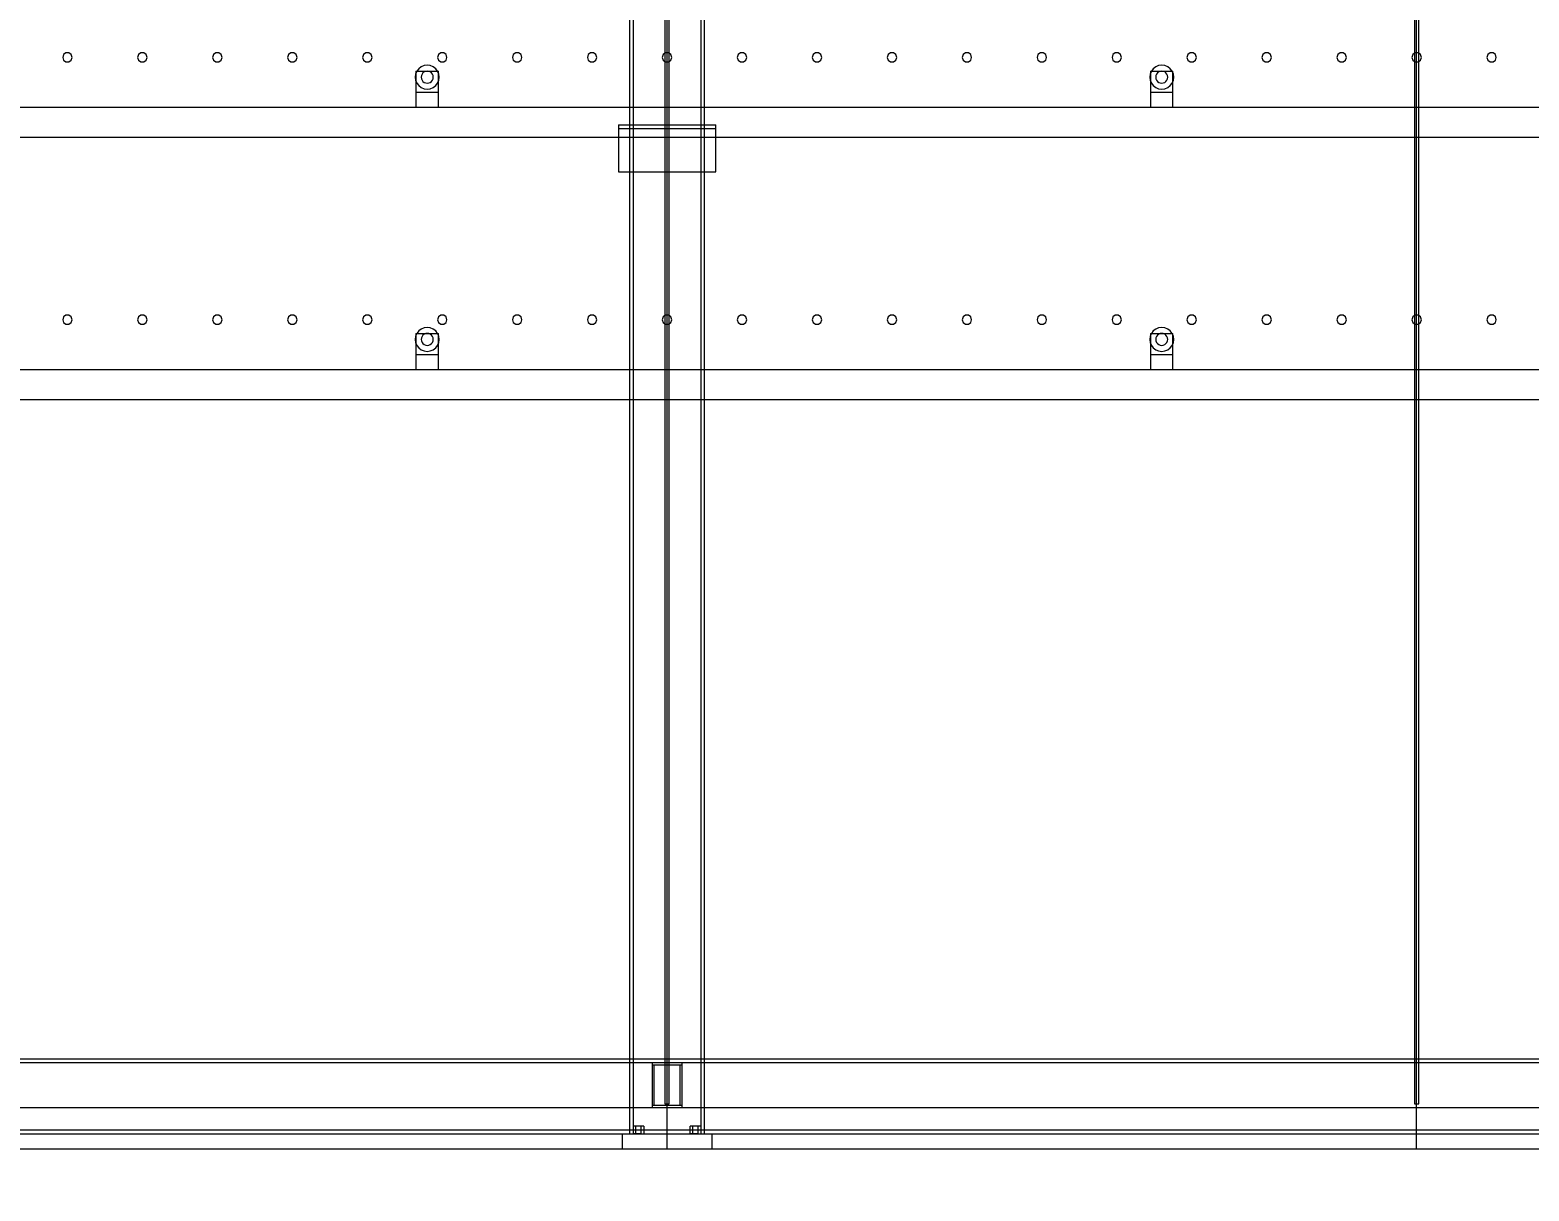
# Model space of a CAD drawing. Header units: millimetres. Extents: x -1970 to 59977, y -50268 to 6837.
# Drawn here: x 49989 to 51989, y -56 to 1493 of the extents above; entities that cross this region are included whole.
import ezdxf

# ---------------------------------------------------------------- set-up
doc = ezdxf.new("R2010")
doc.units = ezdxf.units.MM
for name, color, linetype, lineweight in [('COTAS_O', 1, 'Continuous', 0), ('COTAS_P', 1, 'Continuous', 0), ('lateral_secador', 7, 'Continuous', 0)]:
    doc.layers.add(name, color=color, linetype=linetype, lineweight=lineweight)
doc.dimstyles.new('R19_100', dxfattribs={"dimtxt": 250, "dimasz": 150, "dimexe": 150, "dimexo": 80, "dimgap": 100, "dimtad": 1, "dimtih": 1, "dimtoh": 1, "dimdsep": 46, "dimcen": 0.09, "dimadec": 0, "dimazin": 0, "dimtfac": 1, "dimtdec": 4, "dimtofl": 0, "dimtmove": 0, "dimatfit": 3, "dimfxl": 1, "dimtolj": 1, "dimtzin": 0, "dimarcsym": 0})

# ---------------------------------------------------------------- blocks, each defined once
blk = doc.blocks.new('*D22')
at = {"layer": 'COTAS_O', "color": 0, "lineweight": -2, "transparency": 16777216}
for p, q in [((38839.3, -80), (38839.3, -1050)), ((58839.3, -80), (58839.3, -1050)), ((38989.3, -900), (58689.3, -900))]:
    blk.add_line(p, q, dxfattribs=at)
at = {"layer": 'COTAS_O', "color": 0, "transparency": 16777216}
for points in [[(38989.3, -875), (38989.3, -925), (38839.3, -900)], [(58689.3, -875), (58689.3, -925), (58839.3, -900)]]:
    blk.add_solid(points, dxfattribs=at)
at = {"layer": 'Defpoints', "color": 0, "transparency": 16777216}
for p in [(38839.3, 0), (58839.3, 0), (58839.3, -900)]:
    blk.add_point(p, dxfattribs=at)
blk = doc.blocks.new('*D24')
at = {"layer": 'COTAS_P', "color": 0, "lineweight": -2, "transparency": 16777216}
for p, q in [((112.7, -80), (112.7, -2650)), ((59977.3, -80), (59977.3, -2650)), ((262.7, -2500), (59827.3, -2500))]:
    blk.add_line(p, q, dxfattribs=at)
at = {"layer": 'COTAS_P', "color": 0, "transparency": 16777216}
for points in [[(262.7, -2475), (262.7, -2525), (112.7, -2500)], [(59827.3, -2475), (59827.3, -2525), (59977.3, -2500)]]:
    blk.add_solid(points, dxfattribs=at)
at = {"layer": 'Defpoints', "color": 0, "transparency": 16777216}
for p in [(112.7, 0), (59977.3, 0), (59977.3, -2500)]:
    blk.add_point(p, dxfattribs=at)

msp = doc.modelspace()

# ---------------------------------------------------------------- linework, layer by layer
at = {"layer": 'lateral_secador'}
for p, q in [((50789.253, 2925), (50789.253, 20)), ((50794.253, 20), (50794.253, 2925)), ((50836.253, 2925), (50836.253, 60)), ((50839.253, 0), (50839.253, 2925)), ((50842.253, 60), (50842.253, 2925)), ((50884.253, 2925), (50884.253, 20)), ((50889.253, 20), (50889.253, 2925)), ((51836.253, 2925), (51836.253, 60)), ((51839.253, 0), (51839.253, 2925)), ((51842.253, 60), (51842.253, 2925)), ((50034.116, 1460.082), (50032.903, 1456.35)), ((50037.291, 1462.389), (50034.116, 1460.082)), ((50041.215, 1462.389), (50037.291, 1462.389)), ((50044.39, 1460.082), (50041.215, 1462.389)), ((50045.603, 1456.35), (50044.39, 1460.082)), ((50134.116, 1460.082), (50132.903, 1456.35)), ((50137.291, 1462.389), (50134.116, 1460.082)), ((50141.215, 1462.389), (50137.291, 1462.389)), ((50144.39, 1460.082), (50141.215, 1462.389)), ((50145.603, 1456.35), (50144.39, 1460.082)), ((50234.116, 1460.082), (50232.903, 1456.35)), ((50237.291, 1462.389), (50234.116, 1460.082)), ((50241.215, 1462.389), (50237.291, 1462.389)), ((50244.39, 1460.082), (50241.215, 1462.389)), ((50245.603, 1456.35), (50244.39, 1460.082)), ((50334.116, 1460.082), (50332.903, 1456.35)), ((50337.291, 1462.389), (50334.116, 1460.082)), ((50341.215, 1462.389), (50337.291, 1462.389)), ((50344.39, 1460.082), (50341.215, 1462.389)), ((50345.603, 1456.35), (50344.39, 1460.082)), ((50434.116, 1460.082), (50432.903, 1456.35)), ((50437.291, 1462.389), (50434.116, 1460.082)), ((50441.215, 1462.389), (50437.291, 1462.389)), ((50444.39, 1460.082), (50441.215, 1462.389)), ((50445.603, 1456.35), (50444.39, 1460.082)), ((50534.116, 1460.082), (50532.903, 1456.35)), ((50537.291, 1462.389), (50534.116, 1460.082)), ((50541.215, 1462.389), (50537.291, 1462.389)), ((50544.39, 1460.082), (50541.215, 1462.389)), ((50545.603, 1456.35), (50544.39, 1460.082)), ((50634.116, 1460.082), (50632.903, 1456.35)), ((50637.291, 1462.389), (50634.116, 1460.082)), ((50641.215, 1462.389), (50637.291, 1462.389)), ((50644.39, 1460.082), (50641.215, 1462.389)), ((50645.603, 1456.35), (50644.39, 1460.082)), ((50734.116, 1460.082), (50732.903, 1456.35)), ((50737.291, 1462.389), (50734.116, 1460.082)), ((50741.215, 1462.389), (50737.291, 1462.389)), ((50744.39, 1460.082), (50741.215, 1462.389)), ((50745.603, 1456.35), (50744.39, 1460.082)), ((50834.116, 1460.082), (50832.903, 1456.35)), ((50837.291, 1462.389), (50834.116, 1460.082)), ((50841.215, 1462.389), (50837.291, 1462.389)), ((50844.39, 1460.082), (50841.215, 1462.389)), ((50845.603, 1456.35), (50844.39, 1460.082)), ((50934.116, 1460.082), (50932.903, 1456.35)), ((50937.291, 1462.389), (50934.116, 1460.082)), ((50941.215, 1462.389), (50937.291, 1462.389)), ((50944.39, 1460.082), (50941.215, 1462.389)), ((50945.603, 1456.35), (50944.39, 1460.082)), ((51034.116, 1460.082), (51032.903, 1456.35)), ((51037.291, 1462.389), (51034.116, 1460.082)), ((51041.215, 1462.389), (51037.291, 1462.389)), ((51044.39, 1460.082), (51041.215, 1462.389)), ((51045.603, 1456.35), (51044.39, 1460.082)), ((51134.116, 1460.082), (51132.903, 1456.35)), ((51137.291, 1462.389), (51134.116, 1460.082)), ((51141.215, 1462.389), (51137.291, 1462.389)), ((51144.39, 1460.082), (51141.215, 1462.389)), ((51145.603, 1456.35), (51144.39, 1460.082)), ((51234.116, 1460.082), (51232.903, 1456.35)), ((51237.291, 1462.389), (51234.116, 1460.082)), ((51241.215, 1462.389), (51237.291, 1462.389)), ((51244.39, 1460.082), (51241.215, 1462.389)), ((51245.603, 1456.35), (51244.39, 1460.082)), ((51334.116, 1460.082), (51332.903, 1456.35)), ((51337.291, 1462.389), (51334.116, 1460.082)), ((51341.215, 1462.389), (51337.291, 1462.389)), ((51344.39, 1460.082), (51341.215, 1462.389)), ((51345.603, 1456.35), (51344.39, 1460.082)), ((51434.116, 1460.082), (51432.903, 1456.35)), ((51437.291, 1462.389), (51434.116, 1460.082)), ((51441.215, 1462.389), (51437.291, 1462.389)), ((51444.39, 1460.082), (51441.215, 1462.389)), ((51445.603, 1456.35), (51444.39, 1460.082)), ((51534.116, 1460.082), (51532.903, 1456.35)), ((51537.291, 1462.389), (51534.116, 1460.082)), ((51541.215, 1462.389), (51537.291, 1462.389)), ((51544.39, 1460.082), (51541.215, 1462.389)), ((51545.603, 1456.35), (51544.39, 1460.082)), ((51634.116, 1460.082), (51632.903, 1456.35)), ((51637.291, 1462.389), (51634.116, 1460.082)), ((51641.215, 1462.389), (51637.291, 1462.389)), ((51644.39, 1460.082), (51641.215, 1462.389)), ((51645.603, 1456.35), (51644.39, 1460.082)), ((51734.116, 1460.082), (51732.903, 1456.35)), ((51737.291, 1462.389), (51734.116, 1460.082)), ((51741.215, 1462.389), (51737.291, 1462.389)), ((51744.39, 1460.082), (51741.215, 1462.389)), ((51745.603, 1456.35), (51744.39, 1460.082)), ((51834.116, 1460.082), (51832.903, 1456.35)), ((51837.291, 1462.389), (51834.116, 1460.082)), ((51841.215, 1462.389), (51837.291, 1462.389)), ((51844.39, 1460.082), (51841.215, 1462.389)), ((51845.603, 1456.35), (51844.39, 1460.082)), ((51934.116, 1460.082), (51932.903, 1456.35)), ((51937.291, 1462.389), (51934.116, 1460.082)), ((51941.215, 1462.389), (51937.291, 1462.389)), ((51944.39, 1460.082), (51941.215, 1462.389)), ((51945.603, 1456.35), (51944.39, 1460.082)), ((50032.903, 1456.35), (50034.116, 1452.618)), ((50034.116, 1452.618), (50037.291, 1450.311)), ((50037.291, 1450.311), (50041.215, 1450.311)), ((50041.215, 1450.311), (50044.39, 1452.618)), ((50044.39, 1452.618), (50045.603, 1456.35)), ((50132.903, 1456.35), (50134.116, 1452.618)), ((50134.116, 1452.618), (50137.291, 1450.311)), ((50137.291, 1450.311), (50141.215, 1450.311)), ((50141.215, 1450.311), (50144.39, 1452.618)), ((50144.39, 1452.618), (50145.603, 1456.35)), ((50232.903, 1456.35), (50234.116, 1452.618)), ((50234.116, 1452.618), (50237.291, 1450.311)), ((50237.291, 1450.311), (50241.215, 1450.311)), ((50241.215, 1450.311), (50244.39, 1452.618)), ((50244.39, 1452.618), (50245.603, 1456.35)), ((50332.903, 1456.35), (50334.116, 1452.618)), ((50334.116, 1452.618), (50337.291, 1450.311)), ((50337.291, 1450.311), (50341.215, 1450.311)), ((50341.215, 1450.311), (50344.39, 1452.618)), ((50344.39, 1452.618), (50345.603, 1456.35)), ((50432.903, 1456.35), (50434.116, 1452.618)), ((50434.116, 1452.618), (50437.291, 1450.311)), ((50437.291, 1450.311), (50441.215, 1450.311)), ((50441.215, 1450.311), (50444.39, 1452.618)), ((50444.39, 1452.618), (50445.603, 1456.35)), ((50507.939, 1441.314), (50505.397, 1438)), ((50511.253, 1443.856), (50507.939, 1441.314)), ((50515.112, 1445.455), (50511.253, 1443.856)), ((50519.253, 1446), (50515.112, 1445.455)), ((50523.394, 1445.455), (50519.253, 1446)), ((50527.253, 1443.856), (50523.394, 1445.455)), ((50530.567, 1441.314), (50527.253, 1443.856)), ((50533.109, 1438), (50530.567, 1441.314)), ((50532.903, 1456.35), (50534.116, 1452.618)), ((50534.116, 1452.618), (50537.291, 1450.311)), ((50537.291, 1450.311), (50541.215, 1450.311)), ((50541.215, 1450.311), (50544.39, 1452.618)), ((50544.39, 1452.618), (50545.603, 1456.35)), ((50632.903, 1456.35), (50634.116, 1452.618)), ((50634.116, 1452.618), (50637.291, 1450.311)), ((50637.291, 1450.311), (50641.215, 1450.311)), ((50641.215, 1450.311), (50644.39, 1452.618)), ((50644.39, 1452.618), (50645.603, 1456.35)), ((50732.903, 1456.35), (50734.116, 1452.618)), ((50734.116, 1452.618), (50737.291, 1450.311)), ((50737.291, 1450.311), (50741.215, 1450.311)), ((50741.215, 1450.311), (50744.39, 1452.618)), ((50744.39, 1452.618), (50745.603, 1456.35)), ((50832.903, 1456.35), (50834.116, 1452.618)), ((50834.116, 1452.618), (50837.291, 1450.311)), ((50837.291, 1450.311), (50841.215, 1450.311)), ((50841.215, 1450.311), (50844.39, 1452.618)), ((50844.39, 1452.618), (50845.603, 1456.35)), ((50932.903, 1456.35), (50934.116, 1452.618)), ((50934.116, 1452.618), (50937.291, 1450.311)), ((50937.291, 1450.311), (50941.215, 1450.311)), ((50941.215, 1450.311), (50944.39, 1452.618)), ((50944.39, 1452.618), (50945.603, 1456.35)), ((51032.903, 1456.35), (51034.116, 1452.618)), ((51034.116, 1452.618), (51037.291, 1450.311)), ((51037.291, 1450.311), (51041.215, 1450.311)), ((51041.215, 1450.311), (51044.39, 1452.618)), ((51044.39, 1452.618), (51045.603, 1456.35)), ((51132.903, 1456.35), (51134.116, 1452.618)), ((51134.116, 1452.618), (51137.291, 1450.311)), ((51137.291, 1450.311), (51141.215, 1450.311)), ((51141.215, 1450.311), (51144.39, 1452.618)), ((51144.39, 1452.618), (51145.603, 1456.35)), ((51232.903, 1456.35), (51234.116, 1452.618)), ((51234.116, 1452.618), (51237.291, 1450.311)), ((51237.291, 1450.311), (51241.215, 1450.311)), ((51241.215, 1450.311), (51244.39, 1452.618)), ((51244.39, 1452.618), (51245.603, 1456.35)), ((51332.903, 1456.35), (51334.116, 1452.618)), ((51334.116, 1452.618), (51337.291, 1450.311)), ((51337.291, 1450.311), (51341.215, 1450.311)), ((51341.215, 1450.311), (51344.39, 1452.618)), ((51344.39, 1452.618), (51345.603, 1456.35)), ((51432.903, 1456.35), (51434.116, 1452.618)), ((51434.116, 1452.618), (51437.291, 1450.311)), ((51437.291, 1450.311), (51441.215, 1450.311)), ((51441.215, 1450.311), (51444.39, 1452.618)), ((51444.39, 1452.618), (51445.603, 1456.35)), ((51487.939, 1441.314), (51485.397, 1438)), ((51491.253, 1443.856), (51487.939, 1441.314)), ((51495.112, 1445.455), (51491.253, 1443.856)), ((51499.253, 1446), (51495.112, 1445.455)), ((51503.394, 1445.455), (51499.253, 1446)), ((51507.253, 1443.856), (51503.394, 1445.455)), ((51510.567, 1441.314), (51507.253, 1443.856)), ((51513.109, 1438), (51510.567, 1441.314)), ((51532.903, 1456.35), (51534.116, 1452.618)), ((51534.116, 1452.618), (51537.291, 1450.311)), ((51537.291, 1450.311), (51541.215, 1450.311)), ((51541.215, 1450.311), (51544.39, 1452.618)), ((51544.39, 1452.618), (51545.603, 1456.35)), ((51632.903, 1456.35), (51634.116, 1452.618)), ((51634.116, 1452.618), (51637.291, 1450.311)), ((51637.291, 1450.311), (51641.215, 1450.311)), ((51641.215, 1450.311), (51644.39, 1452.618)), ((51644.39, 1452.618), (51645.603, 1456.35)), ((51732.903, 1456.35), (51734.116, 1452.618)), ((51734.116, 1452.618), (51737.291, 1450.311)), ((51737.291, 1450.311), (51741.215, 1450.311)), ((51741.215, 1450.311), (51744.39, 1452.618)), ((51744.39, 1452.618), (51745.603, 1456.35)), ((51832.903, 1456.35), (51834.116, 1452.618)), ((51834.116, 1452.618), (51837.291, 1450.311)), ((51837.291, 1450.311), (51841.215, 1450.311)), ((51841.215, 1450.311), (51844.39, 1452.618)), ((51844.39, 1452.618), (51845.603, 1456.35)), ((51932.903, 1456.35), (51934.116, 1452.618)), ((51934.116, 1452.618), (51937.291, 1450.311)), ((51937.291, 1450.311), (51941.215, 1450.311)), ((51941.215, 1450.311), (51944.39, 1452.618)), ((51944.39, 1452.618), (51945.603, 1456.35)), ((50503.798, 1434.141), (50503.253, 1430)), ((50503.253, 1430), (50503.798, 1425.859)), ((50505.397, 1438), (50503.798, 1434.141)), ((50503.798, 1425.859), (50505.397, 1422)), ((50504.253, 1438), (50534.253, 1438)), ((50504.253, 1438), (50504.253, 1410)), ((50505.397, 1422), (50507.939, 1418.686)), ((50511.526, 1432.071), (50511.253, 1430)), ((50511.253, 1430), (50511.526, 1427.929)), ((50512.325, 1434), (50511.526, 1432.071)), ((50511.526, 1427.929), (50512.325, 1426)), ((50513.596, 1435.657), (50512.325, 1434)), ((50512.325, 1426), (50513.596, 1424.343)), ((50515.253, 1436.928), (50513.596, 1435.657)), ((50513.596, 1424.343), (50515.253, 1423.072)), ((50517.182, 1437.727), (50515.253, 1436.928)), ((50515.253, 1423.072), (50517.182, 1422.273)), ((50519.253, 1438), (50517.182, 1437.727)), ((50517.182, 1422.273), (50519.253, 1422)), ((50521.324, 1437.727), (50519.253, 1438)), ((50519.253, 1422), (50521.324, 1422.273)), ((50523.253, 1436.928), (50521.324, 1437.727)), ((50521.324, 1422.273), (50523.253, 1423.072)), ((50524.91, 1435.657), (50523.253, 1436.928)), ((50523.253, 1423.072), (50524.91, 1424.343)), ((50526.181, 1434), (50524.91, 1435.657)), ((50524.91, 1424.343), (50526.181, 1426)), ((50526.98, 1432.071), (50526.181, 1434)), ((50526.181, 1426), (50526.98, 1427.929)), ((50527.253, 1430), (50526.98, 1432.071)), ((50526.98, 1427.929), (50527.253, 1430)), ((50530.567, 1418.686), (50533.109, 1422)), ((50534.708, 1434.141), (50533.109, 1438)), ((50533.109, 1422), (50534.708, 1425.859)), ((50534.253, 1410), (50534.253, 1438)), ((50535.253, 1430), (50534.708, 1434.141)), ((50534.708, 1425.859), (50535.253, 1430)), ((51483.798, 1434.141), (51483.253, 1430)), ((51483.253, 1430), (51483.798, 1425.859)), ((51485.397, 1438), (51483.798, 1434.141)), ((51483.798, 1425.859), (51485.397, 1422)), ((51484.253, 1438), (51514.253, 1438)), ((51484.253, 1438), (51484.253, 1410)), ((51485.397, 1422), (51487.939, 1418.686)), ((51491.526, 1432.071), (51491.253, 1430)), ((51491.253, 1430), (51491.526, 1427.929)), ((51492.325, 1434), (51491.526, 1432.071)), ((51491.526, 1427.929), (51492.325, 1426)), ((51493.596, 1435.657), (51492.325, 1434)), ((51492.325, 1426), (51493.596, 1424.343)), ((51495.253, 1436.928), (51493.596, 1435.657)), ((51493.596, 1424.343), (51495.253, 1423.072)), ((51497.182, 1437.727), (51495.253, 1436.928)), ((51495.253, 1423.072), (51497.182, 1422.273)), ((51499.253, 1438), (51497.182, 1437.727)), ((51497.182, 1422.273), (51499.253, 1422)), ((51501.324, 1437.727), (51499.253, 1438)), ((51499.253, 1422), (51501.324, 1422.273)), ((51503.253, 1436.928), (51501.324, 1437.727)), ((51501.324, 1422.273), (51503.253, 1423.072)), ((51504.91, 1435.657), (51503.253, 1436.928)), ((51503.253, 1423.072), (51504.91, 1424.343)), ((51506.181, 1434), (51504.91, 1435.657)), ((51504.91, 1424.343), (51506.181, 1426)), ((51506.98, 1432.071), (51506.181, 1434)), ((51506.181, 1426), (51506.98, 1427.929)), ((51507.253, 1430), (51506.98, 1432.071)), ((51506.98, 1427.929), (51507.253, 1430)), ((51510.567, 1418.686), (51513.109, 1422)), ((51514.708, 1434.141), (51513.109, 1438)), ((51513.109, 1422), (51514.708, 1425.859)), ((51514.253, 1410), (51514.253, 1438)), ((51515.253, 1430), (51514.708, 1434.141)), ((51514.708, 1425.859), (51515.253, 1430)), ((50504.253, 1410), (50534.253, 1410)), ((50504.253, 1410), (50504.253, 1390)), ((50507.939, 1418.686), (50511.253, 1416.144)), ((50511.253, 1416.144), (50515.112, 1414.545)), ((50515.112, 1414.545), (50519.253, 1414)), ((50519.253, 1414), (50523.394, 1414.545)), ((50523.394, 1414.545), (50527.253, 1416.144)), ((50527.253, 1416.144), (50530.567, 1418.686)), ((50534.253, 1390), (50534.253, 1410)), ((51484.253, 1410), (51514.253, 1410)), ((51484.253, 1410), (51484.253, 1390)), ((51487.939, 1418.686), (51491.253, 1416.144)), ((51491.253, 1416.144), (51495.112, 1414.545)), ((51495.112, 1414.545), (51499.253, 1414)), ((51499.253, 1414), (51503.394, 1414.545)), ((51503.394, 1414.545), (51507.253, 1416.144)), ((51507.253, 1416.144), (51510.567, 1418.686)), ((51514.253, 1390), (51514.253, 1410)), ((39189.253, 1390), (58489.253, 1390)), ((50504.253, 1390), (50534.253, 1390)), ((51484.253, 1390), (51514.253, 1390)), ((50774.253, 1366.5), (50904.253, 1366.5)), ((50774.253, 1366.5), (50774.253, 1303.5)), ((50774.253, 1366.5), (50774.253, 1361.5)), ((50774.253, 1361.5), (50904.253, 1361.5)), ((50904.253, 1303.5), (50904.253, 1366.5)), ((50904.253, 1361.5), (50904.253, 1366.5)), ((39189.253, 1350), (58489.253, 1350)), ((50774.253, 1303.5), (50904.253, 1303.5)), ((50034.116, 1110.082), (50032.903, 1106.35)), ((50032.903, 1106.35), (50034.116, 1102.618)), ((50037.291, 1112.389), (50034.116, 1110.082)), ((50034.116, 1102.618), (50037.291, 1100.311)), ((50041.215, 1112.389), (50037.291, 1112.389)), ((50037.291, 1100.311), (50041.215, 1100.311)), ((50044.39, 1110.082), (50041.215, 1112.389)), ((50041.215, 1100.311), (50044.39, 1102.618)), ((50045.603, 1106.35), (50044.39, 1110.082)), ((50044.39, 1102.618), (50045.603, 1106.35)), ((50134.116, 1110.082), (50132.903, 1106.35)), ((50132.903, 1106.35), (50134.116, 1102.618)), ((50137.291, 1112.389), (50134.116, 1110.082)), ((50134.116, 1102.618), (50137.291, 1100.311)), ((50141.215, 1112.389), (50137.291, 1112.389)), ((50137.291, 1100.311), (50141.215, 1100.311)), ((50144.39, 1110.082), (50141.215, 1112.389)), ((50141.215, 1100.311), (50144.39, 1102.618)), ((50145.603, 1106.35), (50144.39, 1110.082)), ((50144.39, 1102.618), (50145.603, 1106.35)), ((50234.116, 1110.082), (50232.903, 1106.35)), ((50232.903, 1106.35), (50234.116, 1102.618)), ((50237.291, 1112.389), (50234.116, 1110.082)), ((50234.116, 1102.618), (50237.291, 1100.311)), ((50241.215, 1112.389), (50237.291, 1112.389)), ((50237.291, 1100.311), (50241.215, 1100.311)), ((50244.39, 1110.082), (50241.215, 1112.389)), ((50241.215, 1100.311), (50244.39, 1102.618)), ((50245.603, 1106.35), (50244.39, 1110.082)), ((50244.39, 1102.618), (50245.603, 1106.35)), ((50334.116, 1110.082), (50332.903, 1106.35)), ((50332.903, 1106.35), (50334.116, 1102.618)), ((50337.291, 1112.389), (50334.116, 1110.082)), ((50334.116, 1102.618), (50337.291, 1100.311)), ((50341.215, 1112.389), (50337.291, 1112.389)), ((50337.291, 1100.311), (50341.215, 1100.311)), ((50344.39, 1110.082), (50341.215, 1112.389)), ((50341.215, 1100.311), (50344.39, 1102.618)), ((50345.603, 1106.35), (50344.39, 1110.082)), ((50344.39, 1102.618), (50345.603, 1106.35)), ((50434.116, 1110.082), (50432.903, 1106.35)), ((50432.903, 1106.35), (50434.116, 1102.618)), ((50437.291, 1112.389), (50434.116, 1110.082)), ((50434.116, 1102.618), (50437.291, 1100.311)), ((50441.215, 1112.389), (50437.291, 1112.389)), ((50437.291, 1100.311), (50441.215, 1100.311)), ((50444.39, 1110.082), (50441.215, 1112.389)), ((50441.215, 1100.311), (50444.39, 1102.618)), ((50445.603, 1106.35), (50444.39, 1110.082)), ((50444.39, 1102.618), (50445.603, 1106.35)), ((50534.116, 1110.082), (50532.903, 1106.35)), ((50532.903, 1106.35), (50534.116, 1102.618)), ((50537.291, 1112.389), (50534.116, 1110.082)), ((50534.116, 1102.618), (50537.291, 1100.311)), ((50541.215, 1112.389), (50537.291, 1112.389)), ((50537.291, 1100.311), (50541.215, 1100.311)), ((50544.39, 1110.082), (50541.215, 1112.389)), ((50541.215, 1100.311), (50544.39, 1102.618)), ((50545.603, 1106.35), (50544.39, 1110.082)), ((50544.39, 1102.618), (50545.603, 1106.35)), ((50634.116, 1110.082), (50632.903, 1106.35)), ((50632.903, 1106.35), (50634.116, 1102.618)), ((50637.291, 1112.389), (50634.116, 1110.082)), ((50634.116, 1102.618), (50637.291, 1100.311)), ((50641.215, 1112.389), (50637.291, 1112.389)), ((50637.291, 1100.311), (50641.215, 1100.311)), ((50644.39, 1110.082), (50641.215, 1112.389)), ((50641.215, 1100.311), (50644.39, 1102.618)), ((50645.603, 1106.35), (50644.39, 1110.082)), ((50644.39, 1102.618), (50645.603, 1106.35)), ((50734.116, 1110.082), (50732.903, 1106.35)), ((50732.903, 1106.35), (50734.116, 1102.618)), ((50737.291, 1112.389), (50734.116, 1110.082)), ((50734.116, 1102.618), (50737.291, 1100.311)), ((50741.215, 1112.389), (50737.291, 1112.389)), ((50737.291, 1100.311), (50741.215, 1100.311)), ((50744.39, 1110.082), (50741.215, 1112.389)), ((50741.215, 1100.311), (50744.39, 1102.618)), ((50745.603, 1106.35), (50744.39, 1110.082)), ((50744.39, 1102.618), (50745.603, 1106.35)), ((50834.116, 1110.082), (50832.903, 1106.35)), ((50832.903, 1106.35), (50834.116, 1102.618)), ((50837.291, 1112.389), (50834.116, 1110.082)), ((50834.116, 1102.618), (50837.291, 1100.311)), ((50841.215, 1112.389), (50837.291, 1112.389)), ((50837.291, 1100.311), (50841.215, 1100.311)), ((50844.39, 1110.082), (50841.215, 1112.389)), ((50841.215, 1100.311), (50844.39, 1102.618)), ((50845.603, 1106.35), (50844.39, 1110.082)), ((50844.39, 1102.618), (50845.603, 1106.35)), ((50934.116, 1110.082), (50932.903, 1106.35)), ((50932.903, 1106.35), (50934.116, 1102.618)), ((50937.291, 1112.389), (50934.116, 1110.082)), ((50934.116, 1102.618), (50937.291, 1100.311)), ((50941.215, 1112.389), (50937.291, 1112.389)), ((50937.291, 1100.311), (50941.215, 1100.311)), ((50944.39, 1110.082), (50941.215, 1112.389)), ((50941.215, 1100.311), (50944.39, 1102.618)), ((50945.603, 1106.35), (50944.39, 1110.082)), ((50944.39, 1102.618), (50945.603, 1106.35)), ((51034.116, 1110.082), (51032.903, 1106.35)), ((51032.903, 1106.35), (51034.116, 1102.618)), ((51037.291, 1112.389), (51034.116, 1110.082)), ((51034.116, 1102.618), (51037.291, 1100.311)), ((51041.215, 1112.389), (51037.291, 1112.389)), ((51037.291, 1100.311), (51041.215, 1100.311)), ((51044.39, 1110.082), (51041.215, 1112.389)), ((51041.215, 1100.311), (51044.39, 1102.618)), ((51045.603, 1106.35), (51044.39, 1110.082)), ((51044.39, 1102.618), (51045.603, 1106.35)), ((51134.116, 1110.082), (51132.903, 1106.35)), ((51132.903, 1106.35), (51134.116, 1102.618)), ((51137.291, 1112.389), (51134.116, 1110.082)), ((51134.116, 1102.618), (51137.291, 1100.311)), ((51141.215, 1112.389), (51137.291, 1112.389)), ((51137.291, 1100.311), (51141.215, 1100.311)), ((51144.39, 1110.082), (51141.215, 1112.389)), ((51141.215, 1100.311), (51144.39, 1102.618)), ((51145.603, 1106.35), (51144.39, 1110.082)), ((51144.39, 1102.618), (51145.603, 1106.35)), ((51234.116, 1110.082), (51232.903, 1106.35)), ((51232.903, 1106.35), (51234.116, 1102.618)), ((51237.291, 1112.389), (51234.116, 1110.082)), ((51234.116, 1102.618), (51237.291, 1100.311)), ((51241.215, 1112.389), (51237.291, 1112.389)), ((51237.291, 1100.311), (51241.215, 1100.311)), ((51244.39, 1110.082), (51241.215, 1112.389)), ((51241.215, 1100.311), (51244.39, 1102.618)), ((51245.603, 1106.35), (51244.39, 1110.082)), ((51244.39, 1102.618), (51245.603, 1106.35)), ((51334.116, 1110.082), (51332.903, 1106.35)), ((51332.903, 1106.35), (51334.116, 1102.618)), ((51337.291, 1112.389), (51334.116, 1110.082)), ((51334.116, 1102.618), (51337.291, 1100.311)), ((51341.215, 1112.389), (51337.291, 1112.389)), ((51337.291, 1100.311), (51341.215, 1100.311)), ((51344.39, 1110.082), (51341.215, 1112.389)), ((51341.215, 1100.311), (51344.39, 1102.618)), ((51345.603, 1106.35), (51344.39, 1110.082)), ((51344.39, 1102.618), (51345.603, 1106.35)), ((51434.116, 1110.082), (51432.903, 1106.35)), ((51432.903, 1106.35), (51434.116, 1102.618)), ((51437.291, 1112.389), (51434.116, 1110.082)), ((51434.116, 1102.618), (51437.291, 1100.311)), ((51441.215, 1112.389), (51437.291, 1112.389)), ((51437.291, 1100.311), (51441.215, 1100.311)), ((51444.39, 1110.082), (51441.215, 1112.389)), ((51441.215, 1100.311), (51444.39, 1102.618)), ((51445.603, 1106.35), (51444.39, 1110.082)), ((51444.39, 1102.618), (51445.603, 1106.35)), ((51534.116, 1110.082), (51532.903, 1106.35)), ((51532.903, 1106.35), (51534.116, 1102.618)), ((51537.291, 1112.389), (51534.116, 1110.082)), ((51534.116, 1102.618), (51537.291, 1100.311)), ((51541.215, 1112.389), (51537.291, 1112.389)), ((51537.291, 1100.311), (51541.215, 1100.311)), ((51544.39, 1110.082), (51541.215, 1112.389)), ((51541.215, 1100.311), (51544.39, 1102.618)), ((51545.603, 1106.35), (51544.39, 1110.082)), ((51544.39, 1102.618), (51545.603, 1106.35)), ((51634.116, 1110.082), (51632.903, 1106.35)), ((51632.903, 1106.35), (51634.116, 1102.618)), ((51637.291, 1112.389), (51634.116, 1110.082)), ((51634.116, 1102.618), (51637.291, 1100.311)), ((51641.215, 1112.389), (51637.291, 1112.389)), ((51637.291, 1100.311), (51641.215, 1100.311)), ((51644.39, 1110.082), (51641.215, 1112.389)), ((51641.215, 1100.311), (51644.39, 1102.618)), ((51645.603, 1106.35), (51644.39, 1110.082)), ((51644.39, 1102.618), (51645.603, 1106.35)), ((51734.116, 1110.082), (51732.903, 1106.35)), ((51732.903, 1106.35), (51734.116, 1102.618)), ((51737.291, 1112.389), (51734.116, 1110.082)), ((51734.116, 1102.618), (51737.291, 1100.311)), ((51741.215, 1112.389), (51737.291, 1112.389)), ((51737.291, 1100.311), (51741.215, 1100.311)), ((51744.39, 1110.082), (51741.215, 1112.389)), ((51741.215, 1100.311), (51744.39, 1102.618)), ((51745.603, 1106.35), (51744.39, 1110.082)), ((51744.39, 1102.618), (51745.603, 1106.35)), ((51834.116, 1110.082), (51832.903, 1106.35)), ((51832.903, 1106.35), (51834.116, 1102.618)), ((51837.291, 1112.389), (51834.116, 1110.082)), ((51834.116, 1102.618), (51837.291, 1100.311)), ((51841.215, 1112.389), (51837.291, 1112.389)), ((51837.291, 1100.311), (51841.215, 1100.311)), ((51844.39, 1110.082), (51841.215, 1112.389)), ((51841.215, 1100.311), (51844.39, 1102.618)), ((51845.603, 1106.35), (51844.39, 1110.082)), ((51844.39, 1102.618), (51845.603, 1106.35)), ((51934.116, 1110.082), (51932.903, 1106.35)), ((51932.903, 1106.35), (51934.116, 1102.618)), ((51937.291, 1112.389), (51934.116, 1110.082)), ((51934.116, 1102.618), (51937.291, 1100.311)), ((51941.215, 1112.389), (51937.291, 1112.389)), ((51937.291, 1100.311), (51941.215, 1100.311)), ((51944.39, 1110.082), (51941.215, 1112.389)), ((51941.215, 1100.311), (51944.39, 1102.618)), ((51945.603, 1106.35), (51944.39, 1110.082)), ((51944.39, 1102.618), (51945.603, 1106.35)), ((50503.798, 1084.141), (50503.253, 1080)), ((50503.253, 1080), (50503.798, 1075.859)), ((50505.397, 1088), (50503.798, 1084.141)), ((50504.253, 1088), (50534.253, 1088)), ((50504.253, 1088), (50504.253, 1060)), ((50507.939, 1091.314), (50505.397, 1088)), ((50511.253, 1093.856), (50507.939, 1091.314)), ((50515.112, 1095.455), (50511.253, 1093.856)), ((50511.526, 1082.071), (50511.253, 1080)), ((50511.253, 1080), (50511.526, 1077.929)), ((50512.325, 1084), (50511.526, 1082.071)), ((50513.596, 1085.657), (50512.325, 1084)), ((50515.253, 1086.928), (50513.596, 1085.657)), ((50519.253, 1096), (50515.112, 1095.455)), ((50517.182, 1087.727), (50515.253, 1086.928)), ((50519.253, 1088), (50517.182, 1087.727)), ((50523.394, 1095.455), (50519.253, 1096)), ((50521.324, 1087.727), (50519.253, 1088)), ((50523.253, 1086.928), (50521.324, 1087.727)), ((50524.91, 1085.657), (50523.253, 1086.928)), ((50527.253, 1093.856), (50523.394, 1095.455)), ((50526.181, 1084), (50524.91, 1085.657)), ((50526.98, 1082.071), (50526.181, 1084)), ((50527.253, 1080), (50526.98, 1082.071)), ((50526.98, 1077.929), (50527.253, 1080)), ((50530.567, 1091.314), (50527.253, 1093.856)), ((50533.109, 1088), (50530.567, 1091.314)), ((50534.708, 1084.141), (50533.109, 1088)), ((50534.253, 1060), (50534.253, 1088)), ((50535.253, 1080), (50534.708, 1084.141)), ((50534.708, 1075.859), (50535.253, 1080)), ((51483.798, 1084.141), (51483.253, 1080)), ((51483.253, 1080), (51483.798, 1075.859)), ((51485.397, 1088), (51483.798, 1084.141)), ((51484.253, 1088), (51514.253, 1088)), ((51484.253, 1088), (51484.253, 1060)), ((51487.939, 1091.314), (51485.397, 1088)), ((51491.253, 1093.856), (51487.939, 1091.314)), ((51495.112, 1095.455), (51491.253, 1093.856)), ((51491.526, 1082.071), (51491.253, 1080)), ((51491.253, 1080), (51491.526, 1077.929)), ((51492.325, 1084), (51491.526, 1082.071)), ((51493.596, 1085.657), (51492.325, 1084)), ((51495.253, 1086.928), (51493.596, 1085.657)), ((51499.253, 1096), (51495.112, 1095.455)), ((51497.182, 1087.727), (51495.253, 1086.928)), ((51499.253, 1088), (51497.182, 1087.727)), ((51503.394, 1095.455), (51499.253, 1096)), ((51501.324, 1087.727), (51499.253, 1088)), ((51503.253, 1086.928), (51501.324, 1087.727)), ((51504.91, 1085.657), (51503.253, 1086.928)), ((51507.253, 1093.856), (51503.394, 1095.455)), ((51506.181, 1084), (51504.91, 1085.657)), ((51506.98, 1082.071), (51506.181, 1084)), ((51507.253, 1080), (51506.98, 1082.071)), ((51506.98, 1077.929), (51507.253, 1080)), ((51510.567, 1091.314), (51507.253, 1093.856)), ((51513.109, 1088), (51510.567, 1091.314)), ((51514.708, 1084.141), (51513.109, 1088)), ((51514.253, 1060), (51514.253, 1088)), ((51515.253, 1080), (51514.708, 1084.141)), ((51514.708, 1075.859), (51515.253, 1080)), ((50503.798, 1075.859), (50505.397, 1072)), ((50504.253, 1060), (50534.253, 1060)), ((50504.253, 1060), (50504.253, 1040)), ((50505.397, 1072), (50507.939, 1068.686)), ((50507.939, 1068.686), (50511.253, 1066.144)), ((50511.253, 1066.144), (50515.112, 1064.545)), ((50511.526, 1077.929), (50512.325, 1076)), ((50512.325, 1076), (50513.596, 1074.343)), ((50513.596, 1074.343), (50515.253, 1073.072)), ((50515.112, 1064.545), (50519.253, 1064)), ((50515.253, 1073.072), (50517.182, 1072.273)), ((50517.182, 1072.273), (50519.253, 1072)), ((50519.253, 1072), (50521.324, 1072.273)), ((50519.253, 1064), (50523.394, 1064.545)), ((50521.324, 1072.273), (50523.253, 1073.072)), ((50523.253, 1073.072), (50524.91, 1074.343)), ((50523.394, 1064.545), (50527.253, 1066.144)), ((50524.91, 1074.343), (50526.181, 1076)), ((50526.181, 1076), (50526.98, 1077.929)), ((50527.253, 1066.144), (50530.567, 1068.686)), ((50530.567, 1068.686), (50533.109, 1072)), ((50533.109, 1072), (50534.708, 1075.859)), ((50534.253, 1040), (50534.253, 1060)), ((51483.798, 1075.859), (51485.397, 1072)), ((51484.253, 1060), (51514.253, 1060)), ((51484.253, 1060), (51484.253, 1040)), ((51485.397, 1072), (51487.939, 1068.686)), ((51487.939, 1068.686), (51491.253, 1066.144)), ((51491.253, 1066.144), (51495.112, 1064.545)), ((51491.526, 1077.929), (51492.325, 1076)), ((51492.325, 1076), (51493.596, 1074.343)), ((51493.596, 1074.343), (51495.253, 1073.072)), ((51495.112, 1064.545), (51499.253, 1064)), ((51495.253, 1073.072), (51497.182, 1072.273)), ((51497.182, 1072.273), (51499.253, 1072)), ((51499.253, 1072), (51501.324, 1072.273)), ((51499.253, 1064), (51503.394, 1064.545)), ((51501.324, 1072.273), (51503.253, 1073.072)), ((51503.253, 1073.072), (51504.91, 1074.343)), ((51503.394, 1064.545), (51507.253, 1066.144)), ((51504.91, 1074.343), (51506.181, 1076)), ((51506.181, 1076), (51506.98, 1077.929)), ((51507.253, 1066.144), (51510.567, 1068.686)), ((51510.567, 1068.686), (51513.109, 1072)), ((51513.109, 1072), (51514.708, 1075.859)), ((51514.253, 1040), (51514.253, 1060)), ((39189.253, 1040), (58489.253, 1040)), ((50504.253, 1040), (50534.253, 1040)), ((51484.253, 1040), (51514.253, 1040)), ((39189.253, 1000), (58489.253, 1000)), ((38839.253, 120), (58839.253, 120)), ((38839.253, 115), (58839.253, 115)), ((50819.253, 115), (50859.253, 115)), ((50819.253, 115), (50819.253, 112)), ((50819.253, 112), (50859.253, 112)), ((50819.253, 112), (50822.253, 112)), ((50819.253, 112), (50819.253, 58)), ((50822.253, 58), (50822.253, 112)), ((50856.253, 112), (50859.253, 112)), ((50856.253, 112), (50856.253, 58)), ((50859.253, 112), (50859.253, 115)), ((50859.253, 58), (50859.253, 112)), ((50836.253, 60), (50842.253, 60)), ((51836.253, 60), (51842.253, 60)), ((38839.253, 55), (58839.253, 55)), ((50819.253, 58), (50859.253, 58)), ((50819.253, 58), (50819.253, 55)), ((50819.253, 58), (50822.253, 58)), ((50819.253, 55), (50859.253, 55)), ((50856.253, 58), (50859.253, 58)), ((50859.253, 55), (50859.253, 58)), ((38839.253, 25), (58839.253, 25)), ((38839.253, 20), (58839.253, 20)), ((50779.253, 20), (50899.253, 20)), ((50779.253, 20), (50779.253, 0)), ((50789.253, 20), (50889.253, 20)), ((50789.253, 20), (50794.253, 20)), ((50797.753, 30), (50794.253, 30)), ((50794.253, 20), (50794.253, 30)), ((50797.753, 20), (50794.253, 20)), ((50804.753, 30), (50797.753, 30)), ((50797.753, 20), (50797.753, 30)), ((50804.753, 20), (50797.753, 20)), ((50808.253, 30), (50804.753, 30)), ((50804.753, 20), (50804.753, 30)), ((50804.753, 20), (50808.253, 20)), ((50808.253, 30), (50808.253, 20)), ((50873.753, 30), (50870.253, 30)), ((50870.253, 20), (50870.253, 30)), ((50873.753, 20), (50870.253, 20)), ((50880.753, 30), (50873.753, 30)), ((50873.753, 20), (50873.753, 30)), ((50880.753, 20), (50873.753, 20)), ((50884.253, 30), (50880.753, 30)), ((50880.753, 20), (50880.753, 30)), ((50880.753, 20), (50884.253, 20)), ((50884.253, 30), (50884.253, 20)), ((50884.253, 20), (50889.253, 20)), ((50899.253, 0), (50899.253, 20)), ((38839.253, 0), (58839.253, 0)), ((49839.253, 0), (50839.253, 0)), ((50779.253, 0), (50899.253, 0)), ((50839.253, 0), (51839.253, 0)), ((51839.253, 0), (52414.253, 0))]:
    msp.add_line(p, q, dxfattribs=at)

# ---------------------------------------------------------------- dimensions: what is measured, and where the dimension line sits
at = {"layer": 'COTAS_O'}
dim = msp.add_aligned_dim(p1=(38839.253, 0), p2=(58839.253, 0), distance=-900, text='<> O', dimstyle='R19_100', dxfattribs=at)
dim.commit()
dim.dimension.update_dxf_attribs({"geometry": '*D22', "text_midpoint": (48839.253, -900)})
at = {"layer": 'COTAS_P'}
dim = msp.add_aligned_dim(p1=(112.7, 0), p2=(59977.253, 0), distance=-2500, text='<> P', dimstyle='R19_100', dxfattribs=at)
dim.commit()
dim.dimension.update_dxf_attribs({"geometry": '*D24', "text_midpoint": (30044.976, -2500)})

doc.saveas('drawing.dxf')
